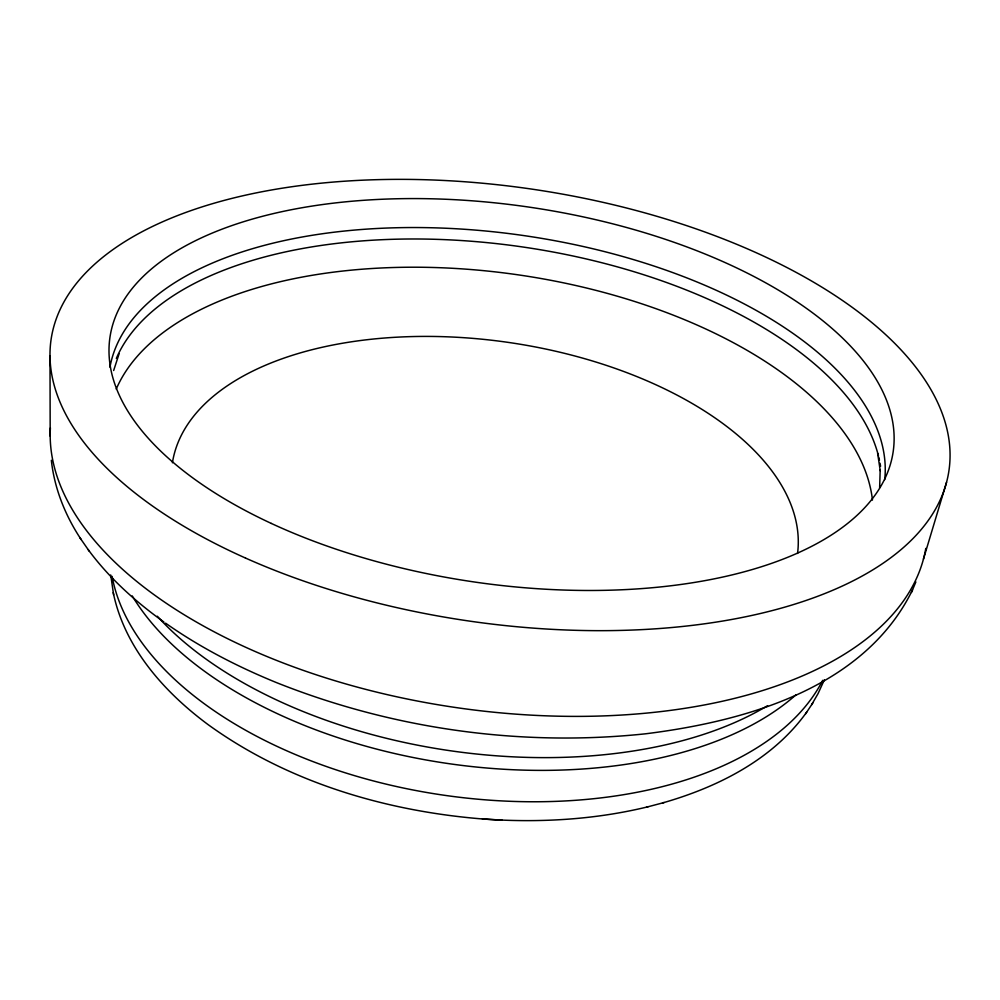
<?xml version="1.0" encoding="UTF-8"?>
<svg xmlns="http://www.w3.org/2000/svg" width="1000" height="1000" viewBox="0 0 1000 1000"><rect width="100%" height="100%" fill="white"/><g stroke="black" fill="none" stroke-linecap="round" stroke-linejoin="round"><path stroke-width="1.5" d="M879.638 487.762L880.188 469.675L880.25 470.763L877.613 453.212M113.65 370.525L119.1 353.8M923.45 559.1L946.525 482.35M824.375 679.775L818.037 693.637L811.625 704.75M165.588 623.162C199.425 646.975 236.363 666.1 274.587 681.825L275.912 682.375C392.137 728.838 519.85 746.925 644.375 733.925L645.863 733.763C745.938 721.213 864.538 688 912.525 589.9M911.45 592.475L915.875 581.925M662.562 802.938C717.613 787.225 772.725 759.712 806.75 712.062M805.562 713.863L812.825 702.938M113.238 592.612C124.5 647.562 164.088 691.95 207.975 724.525C287.587 782.163 385.213 811.038 482.413 818.962L482.775 818.988C538.038 822.987 594.087 819.938 648.012 806.775M646.538 807.163L664.137 802.525M482.413 818.962L502.025 820.125M163.9 622C135.412 601.6 108.912 577.863 88.112 549.538M51.337 460.275C54.413 488.65 65.388 515.812 81.125 539.487M79.825 537.625L89.388 551.375M113.637 594.913L110.725 574.975M50 355.8L50.188 436.138M116.237 389.062A385.7 198.188 8.3 0 1 519.663 275.062A385.7 198.188 8.3 0 1 872.463 500.087M116.325 358.425A389.837 194.675 8.3 0 1 509.4 245.162A389.837 194.675 8.3 0 1 878.45 455.875M878.763 457.175A389.837 194.675 8.3 0 1 879.45 460.225M880.05 463.263A389.837 194.675 8.3 0 1 880.562 466.312M172.413 462.775A315.85 168.637 8.3 0 1 508.65 342.45A315.85 168.637 8.3 0 1 797.55 553.438M925.788 548.413A442.038 228.2 8.3 0 1 462.688 708.512A442.038 228.2 8.3 0 1 50.4 427.863M109.95 367.212A391.512 193.212 8.3 0 1 524.113 235.625A391.512 193.212 8.3 0 1 884.725 479.625M795.9 694.875A369.45 205.113 8.3 0 1 445.662 763.188A369.45 205.113 8.3 0 1 132.25 595.913M822.7 680.325A365.7 207.9 8.3 0 1 442.875 795.062A365.7 207.9 8.3 0 1 112.1 576.375M767.613 705.662A370.975 203.962 8.3 0 1 157.3 616.225M271.3 523.425A395.763 189.425 8.3 0 0 892.038 457.912A395.763 189.425 8.3 0 0 341.337 202.262A395.763 189.425 8.3 0 0 271.3 523.425M245.487 558.038A453.688 218.225 8.3 0 0 948.713 472.125A453.688 218.225 8.3 0 0 305.887 184.875A453.688 218.225 8.3 0 0 245.487 558.038"/></g></svg>
